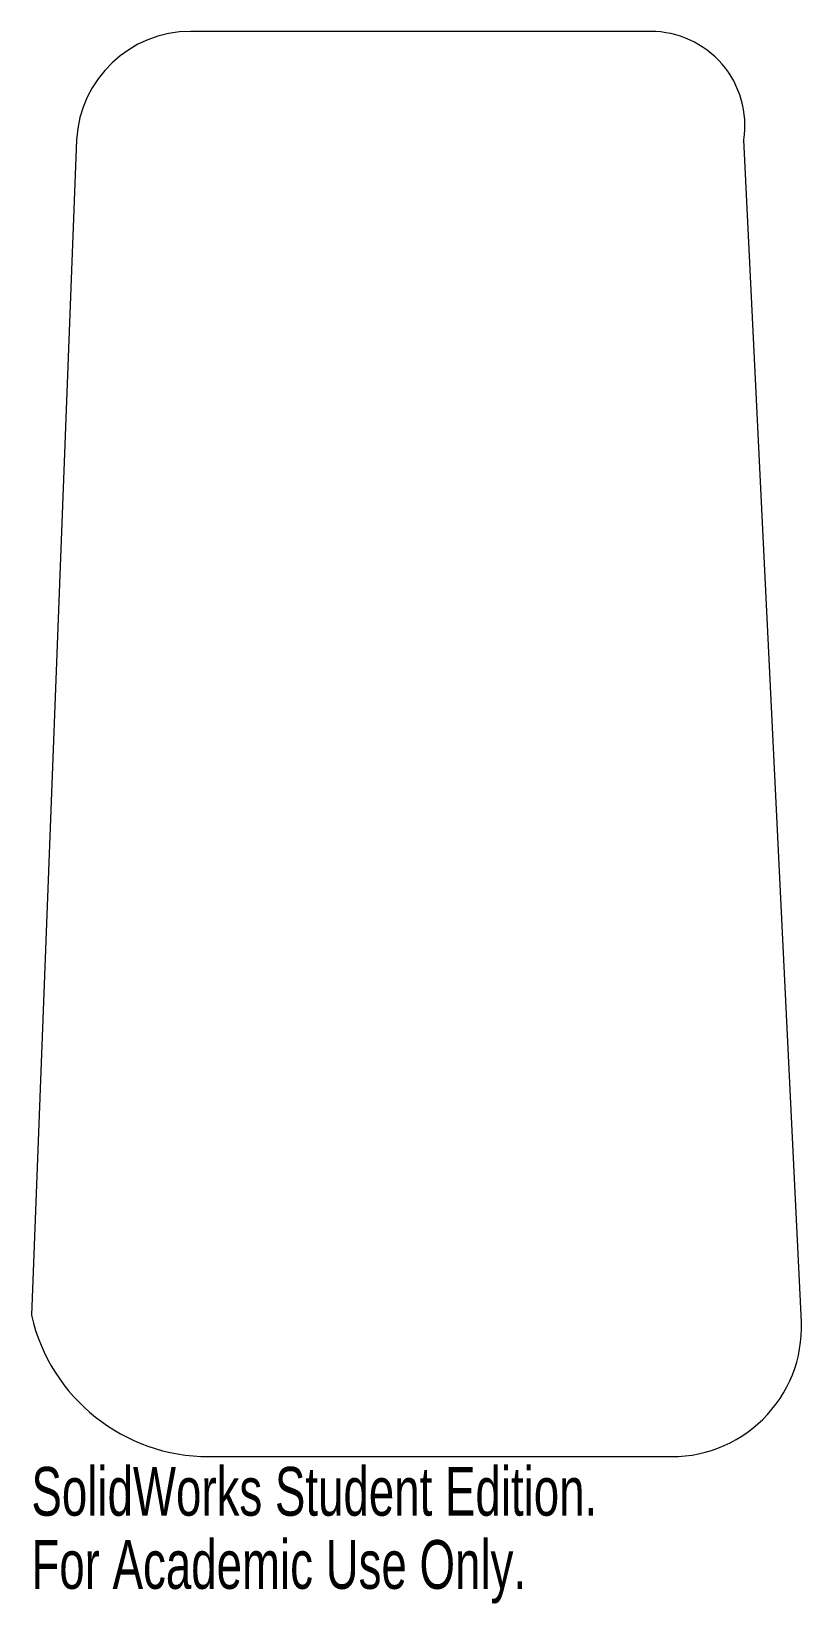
# Model space of a CAD drawing. Header units: inches. Extents: x 0.28 to 3.29, y -0.44 to 5.69.
import ezdxf

# ---------------------------------------------------------------- set-up
doc = ezdxf.new("R2010")
doc.units = ezdxf.units.IN
doc.header["$MEASUREMENT"] = 0
doc.styles.add('SLDTEXTSTYLE0', font='TXT', dxfattribs={"width": 0.7})

msp = doc.modelspace()

# ---------------------------------------------------------------- linework, layer by layer
at = {"color": 7, "linetype": 'Continuous', "lineweight": 15}
for p, q in [((2.7017, 5.6941), (0.9067, 5.6941)), ((0.4609, 5.2717), (0.2849, 0.6845)), ((3.2883, 0.6845), (3.0654, 5.2717)), ((0.9771, 0.1331), (2.7838, 0.1331))]:
    msp.add_line(p, q, dxfattribs=at)
for centre, radius, start, end in [((0.9067, 5.2476), 0.4465, 90, 176.90368), ((2.7017, 5.3263), 0.3678, 351.46421, 90), ((0.9771, 0.8432), 0.7102, 192.91763, 270), ((2.7838, 0.6396), 0.5065, 270, 5.08961)]:
    msp.add_arc(centre, radius, start, end, dxfattribs=at)

# ---------------------------------------------------------------- texts
at = {"color": 7, "linetype": 'Continuous', "char_height": 0.1903, "attachment_point": 1, "style": 'SLDTEXTSTYLE0'}
for s, insert in [('SolidWorks Student Edition.', (0.2849, 0.0929)), ('For Academic Use Only.', (0.2849, -0.1925))]:
    msp.add_mtext(s, dxfattribs=dict(at, insert=insert))

doc.saveas('drawing.dxf')
